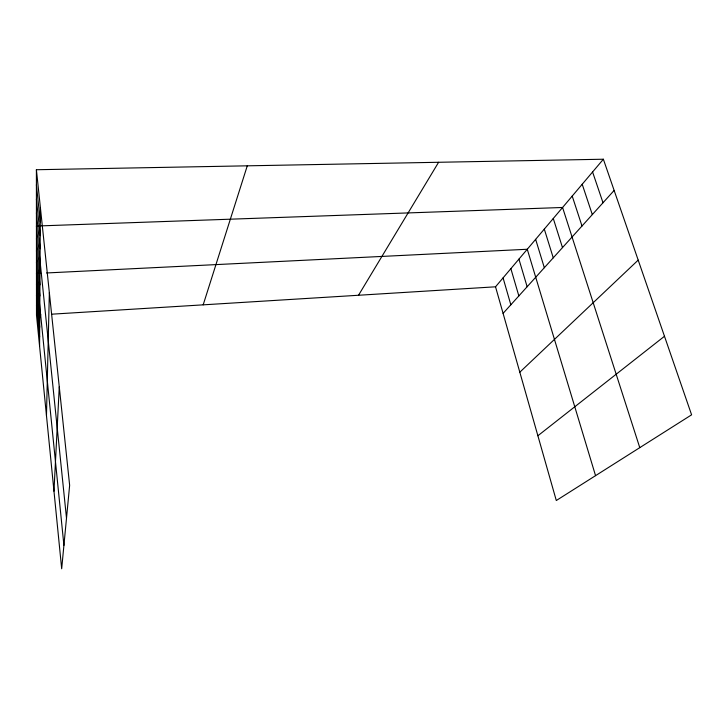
<?xml version="1.0" encoding="UTF-8"?>
<svg xmlns="http://www.w3.org/2000/svg" width="728" height="728" viewBox="0 0 728 728"><rect width="100%" height="100%" fill="white"/><g stroke="black" fill="none" stroke-linecap="round" stroke-linejoin="round"><path stroke-width="1.09" d="M39.585 346.273L40.377 207.516M46.474 415.652L49.349 292.629M53.972 491.182L59.268 386.832M203.185 304.841L247.274 165.829M358.522 295.259L438.602 162.28M495.531 286.805L603.366 159.223L691.6 414.824L556.301 500.518L495.531 286.805L51.734 314.187M503.084 313.368L614.141 190.427M519.81 372.199L638.192 260.114M537.883 435.763L664.482 336.272M603.366 159.223L36.4 169.733L69.642 485.294L61.68 568.777L36.491 315.124L40.841 314.851M40.941 273.246L36.464 273.464L63.918 545.345M46.547 272.964L527.272 249.258L595.55 475.657M592.583 171.981L603.011 202.748M582.209 184.257L592.31 214.596M572.217 196.078L582 226.008M639.775 447.647L562.58 207.48L36.436 226.026L66.503 518.19M553.28 218.482L562.489 247.602M544.307 229.093L553.253 257.83M535.644 239.348L544.326 267.704M518.928 259.123L527.136 286.741M510.865 268.659L518.846 295.914M503.075 277.887L510.829 304.786M36.409 184.766L40.295 221.913M36.418 199.135L40.222 235.654M36.427 212.867L40.14 248.785M36.445 238.629L40.004 273.382M36.445 250.714L39.931 284.921M36.455 262.317L39.867 295.987M36.473 284.502L39.749 317.126M36.473 295.104L39.694 327.227M36.482 305.305L39.63 336.928M36.4 169.733L36.491 315.124"/></g></svg>
